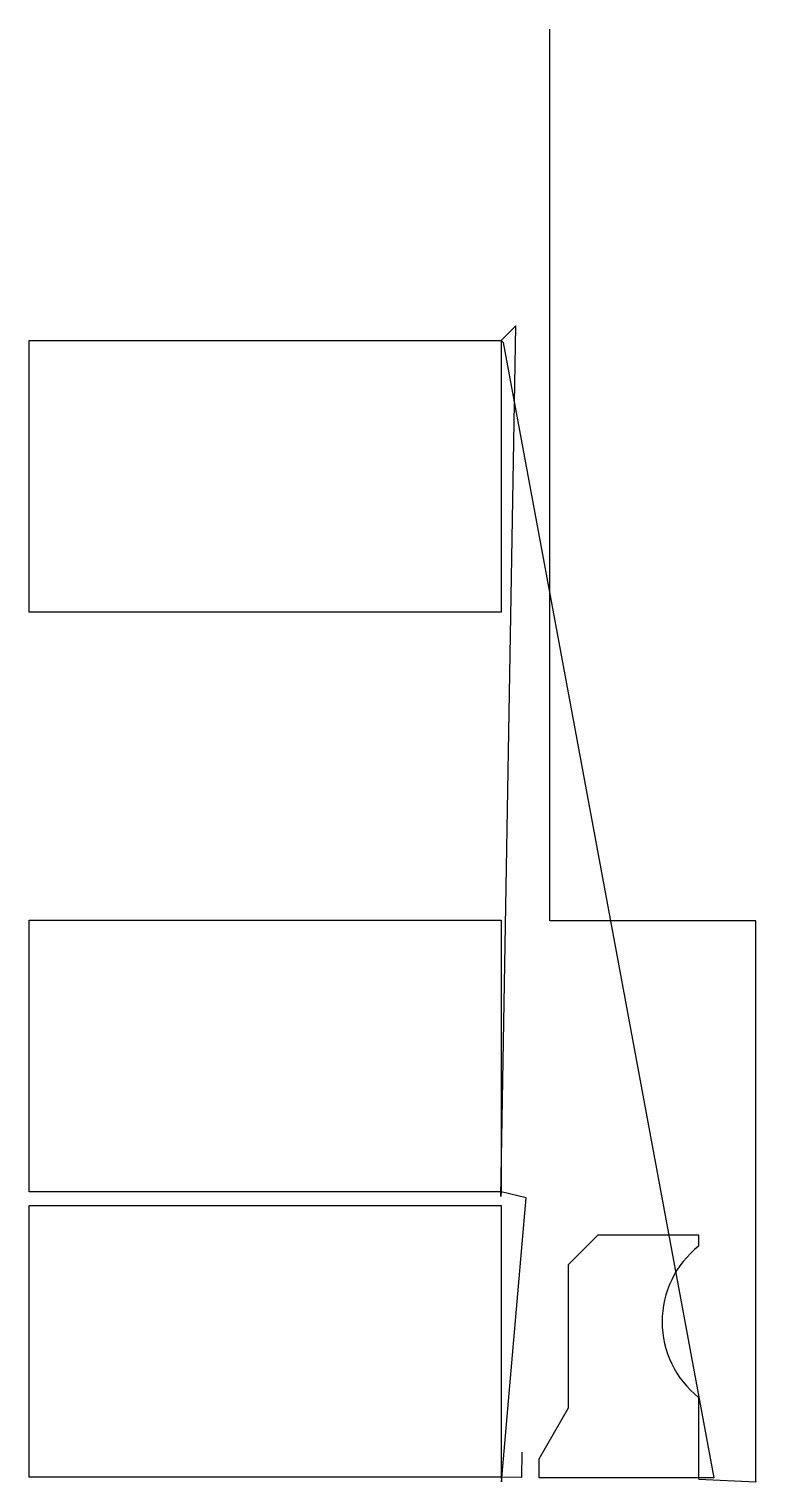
# Model space of a CAD drawing. Header units: metres. Extents: x 8 to 1243, y 0 to 2470.
import ezdxf

# ---------------------------------------------------------------- set-up
doc = ezdxf.new("R2010")
doc.units = ezdxf.units.M

msp = doc.modelspace()

# ---------------------------------------------------------------- linework, layer by layer
at = {"layer": 'TOOL_0'}
for p, q in [((893.052, 2469), (893.052, 2470)), ((893.052, 953.776), (893.052, 2469)), ((809.723, 485.062), (834.949, 1965.533)), ((834.949, 1965.533), (810.2, 1940.784)), ((8, 1478.784), (8, 1940.784)), ((8, 1940.784), (810.2, 1940.784)), ((810.2, 1940.784), (810.2, 1478.784)), ((810.2, 1940.784), (813.736, 1937.248)), ((813.736, 1937.248), (1171.698, 6.838)), ((810.2, 1478.784), (8, 1478.784)), ((8, 493.117), (8, 955.117)), ((8, 955.117), (810.2, 955.117)), ((810.2, 955.117), (810.2, 493.117)), ((1243.218, 953.776), (893.052, 953.776)), ((1243.218, 1), (1243.218, 953.776)), ((810.2, 493.117), (8, 493.117)), ((8, 8.001), (8, 470.001)), ((8, 470.001), (810.2, 470.001)), ((810.2, 493.117), (809.723, 485.062)), ((852.895, 482.988), (810.2, 493.117)), ((810.2, 470.001), (810.2, 8.001)), ((810.624, 0), (852.895, 482.988)), ((924.823, 369.559), (975.116, 419.852)), ((975.116, 419.852), (1145.823, 419.852)), ((1145.823, 419.852), (1145.823, 401.014)), ((924.823, 126.088), (924.823, 369.559)), ((874.823, 39.485), (924.823, 126.088)), ((1145.823, 143.689), (1145.823, 6.851)), ((845.216, 50.501), (844.88, 7.377)), ((874.823, 6.851), (874.823, 39.485)), ((810.2, 8.001), (8, 8.001)), ((844.88, 7.377), (810.2, 8.001)), ((810.2, 8.001), (810.624, 2.997)), ((810.624, 2.997), (810.624, 0)), ((1145.823, 6.851), (874.823, 6.851)), ((1171.698, 6.838), (1145.823, 6.851)), ((1145.823, 6.851), (1146.012, 4.486)), ((1146.012, 4.486), (1243.218, 0)), ((1243.218, 0), (1243.218, 1)), ((1243.218, 1), (1243.218, 0)), ((1243.218, 0), (1243.218, 1)), ((1243.218, 0), (1243.218, 0))]:
    msp.add_line(p, q, dxfattribs=at)
msp.add_arc((1248.336, 272.352), 164.508, 128.546507, 231.45371, dxfattribs=at)

doc.saveas('drawing.dxf')
